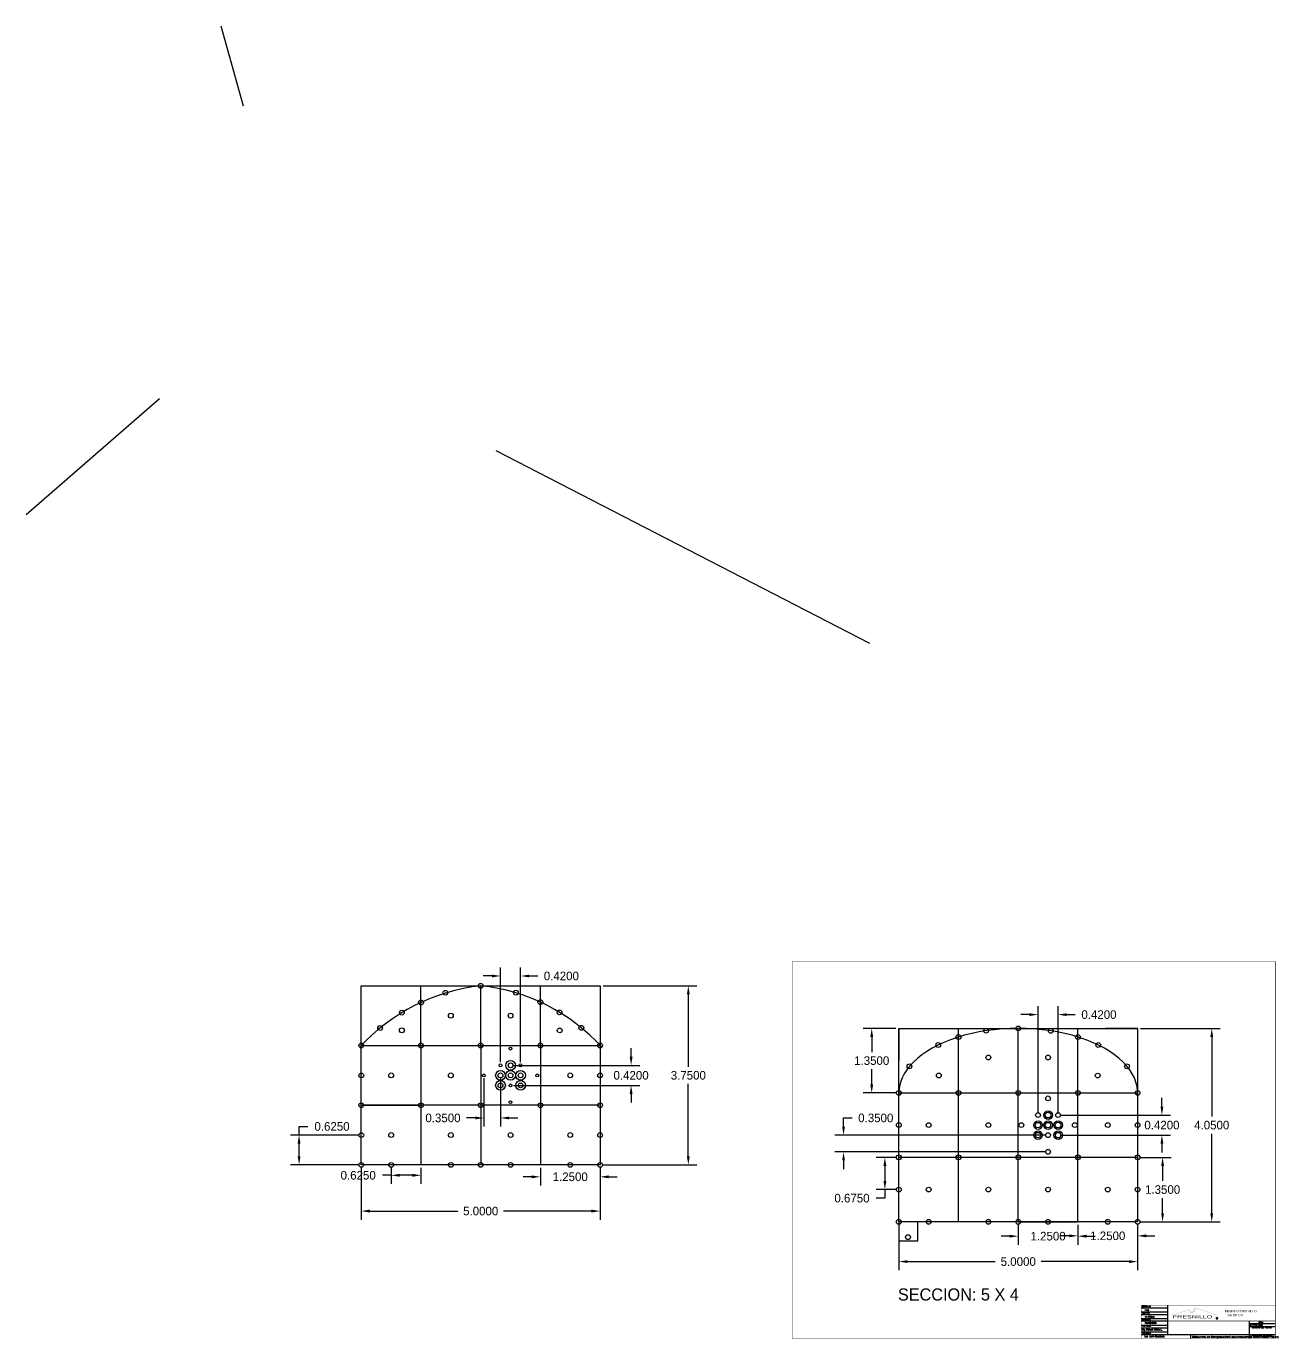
# Model space of a CAD drawing. Extents: x 3 to 13121, y 0 to 10397.
# Drawn here: x 10575.1 to 10601.35, y 10019.35 to 10046.84 of the extents above; entities that cross this region are included whole.
import ezdxf
from ezdxf.enums import TextEntityAlignment as Align

# ---------------------------------------------------------------- set-up
doc = ezdxf.new("R2010")
doc.units = 0
doc.header["$MEASUREMENT"] = 0
for name, color, linetype in [('Layer 1', 7, 'Continuous'), ('MARGEN', 7, 'Continuous'), ('MTEXT', 7, 'Continuous'), ('PE', 1, 'Continuous'), ('TXT_M', 7, 'Continuous')]:
    doc.layers.add(name, color=color, linetype=linetype)
doc.styles.add('CBF', font='')
doc.styles.add('ROMAND', font='romand', dxfattribs={"width": 0.7})
doc.styles.add('ROMANS', font='romans.shx', dxfattribs={"width": 1.65})
doc.styles.get('CBF').set_extended_font_data('Institucional')
doc.dimstyles.get("Standard").update_dxf_attribs({"dimtxt": 0.18, "dimasz": 0.18, "dimexe": 0.18, "dimexo": 0.0625, "dimgap": 0.09, "dimtad": 0, "dimtih": 1, "dimtoh": 1, "dimdec": 4, "dimzin": 0, "dimdsep": 46, "dimtxsty": 'Standard', "dimcen": 0.09, "dimaunit": 1, "dimadec": 3, "dimazin": 0, "dimtfac": 1, "dimtdec": 4, "dimtofl": 0, "dimtmove": 0, "dimatfit": 3, "dimfxl": 0, "dimtolj": 1, "dimtzin": 0, "dimarcsym": 0})

# ---------------------------------------------------------------- blocks, each defined once
blk = doc.blocks.new('*D6')
at = {"color": 0, "linetype": 'Continuous', "lineweight": -2}
for p, q in [((10585.87, 10022.933), (10585.87, 10022.565)), ((10587.12, 10022.933), (10587.12, 10022.565)), ((10585.69, 10022.745), (10585.51, 10022.745)), ((10587.3, 10022.745), (10587.48, 10022.745))]:
    blk.add_line(p, q, dxfattribs=at)
at = {"color": 0, "linetype": 'Continuous'}
for points in [[(10585.69, 10022.775), (10585.69, 10022.715), (10585.87, 10022.745)], [(10587.3, 10022.775), (10587.3, 10022.715), (10587.12, 10022.745)]]:
    blk.add_solid(points, dxfattribs=at)
at = {"color": 0, "linetype": 'Continuous', "insert": (10586.495, 10022.745), "char_height": 0.18, "attachment_point": 5}
blk.add_mtext('\\A1;1.2500', dxfattribs=at)
blk = doc.blocks.new('*D7')
at = {"color": 0, "linetype": 'Continuous', "lineweight": -2}
for p, q in [((10587.77, 10025.26), (10587.77, 10025.44)), ((10585.308, 10025.08), (10587.95, 10025.08)), ((10585.308, 10024.66), (10587.95, 10024.66)), ((10587.77, 10024.48), (10587.77, 10024.3))]:
    blk.add_line(p, q, dxfattribs=at)
at = {"color": 0, "linetype": 'Continuous'}
for points in [[(10587.74, 10025.26), (10587.8, 10025.26), (10587.77, 10025.08)], [(10587.74, 10024.48), (10587.8, 10024.48), (10587.77, 10024.66)]]:
    blk.add_solid(points, dxfattribs=at)
at = {"color": 0, "linetype": 'Continuous', "insert": (10587.77, 10024.87), "char_height": 0.18, "attachment_point": 5}
blk.add_mtext('\\A1;0.4200', dxfattribs=at)
blk = doc.blocks.new('*D8')
at = {"color": 0, "linetype": 'Continuous', "lineweight": -2}
for p, q in [((10584.685, 10024.808), (10584.685, 10023.798)), ((10585.035, 10024.808), (10585.035, 10023.798)), ((10584.505, 10023.978), (10584.325, 10023.978)), ((10585.215, 10023.978), (10585.395, 10023.978))]:
    blk.add_line(p, q, dxfattribs=at)
at = {"color": 0, "linetype": 'Continuous'}
for points in [[(10584.505, 10024.008), (10584.505, 10023.948), (10584.685, 10023.978)], [(10585.215, 10024.008), (10585.215, 10023.948), (10585.035, 10023.978)]]:
    blk.add_solid(points, dxfattribs=at)
at = {"color": 0, "linetype": 'Continuous', "insert": (10583.83, 10023.978), "char_height": 0.18, "attachment_point": 5}
blk.add_mtext('\\A1;0.3500', dxfattribs=at)
blk = doc.blocks.new('*D9')
at = {"color": 0, "linetype": 'Continuous', "lineweight": -2}
for p, q in [((10580.817, 10023.62), (10580.817, 10023.8)), ((10580.817, 10023.8), (10580.997, 10023.8)), ((10582.058, 10023.62), (10580.637, 10023.62)), ((10580.817, 10023.175), (10580.817, 10023.44)), ((10582.058, 10022.995), (10580.637, 10022.995))]:
    blk.add_line(p, q, dxfattribs=at)
at = {"color": 0, "linetype": 'Continuous'}
for points in [[(10580.787, 10023.44), (10580.847, 10023.44), (10580.817, 10023.62)], [(10580.787, 10023.175), (10580.847, 10023.175), (10580.817, 10022.995)]]:
    blk.add_solid(points, dxfattribs=at)
at = {"color": 0, "linetype": 'Continuous', "insert": (10581.507, 10023.8), "char_height": 0.18, "attachment_point": 5}
blk.add_mtext('\\A1;0.6250', dxfattribs=at)
blk = doc.blocks.new('*D10')
at = {"color": 0, "linetype": 'Continuous', "lineweight": -2}
for p, q in [((10582.745, 10022.933), (10582.745, 10022.597)), ((10583.37, 10022.933), (10583.37, 10022.597)), ((10582.745, 10022.777), (10582.565, 10022.777)), ((10583.19, 10022.777), (10582.925, 10022.777))]:
    blk.add_line(p, q, dxfattribs=at)
at = {"color": 0, "linetype": 'Continuous'}
for points in [[(10582.925, 10022.807), (10582.925, 10022.747), (10582.745, 10022.777)], [(10583.19, 10022.807), (10583.19, 10022.747), (10583.37, 10022.777)]]:
    blk.add_solid(points, dxfattribs=at)
at = {"color": 0, "linetype": 'Continuous', "insert": (10582.055, 10022.777), "char_height": 0.18, "attachment_point": 5}
blk.add_mtext('\\A1;0.6250', dxfattribs=at)
blk = doc.blocks.new('*D11')
at = {"color": 0, "linetype": 'Continuous', "lineweight": -2}
for p, q in [((10584.855, 10026.951), (10584.675, 10026.951)), ((10585.035, 10025.143), (10585.035, 10027.131)), ((10585.455, 10025.143), (10585.455, 10027.131)), ((10585.635, 10026.951), (10585.815, 10026.951))]:
    blk.add_line(p, q, dxfattribs=at)
at = {"color": 0, "linetype": 'Continuous'}
for points in [[(10584.855, 10026.981), (10584.855, 10026.921), (10585.035, 10026.951)], [(10585.635, 10026.981), (10585.635, 10026.921), (10585.455, 10026.951)]]:
    blk.add_solid(points, dxfattribs=at)
at = {"color": 0, "linetype": 'Continuous', "insert": (10586.31, 10026.951), "char_height": 0.18, "attachment_point": 5}
blk.add_mtext('\\A1;0.4200', dxfattribs=at)
blk = doc.blocks.new('*D12')
at = {"color": 0, "linetype": 'Continuous', "lineweight": -2}
for p, q in [((10587.183, 10026.745), (10589.148, 10026.745)), ((10588.968, 10026.565), (10588.968, 10025.05)), ((10588.968, 10023.175), (10588.968, 10024.69)), ((10587.183, 10022.995), (10589.148, 10022.995))]:
    blk.add_line(p, q, dxfattribs=at)
at = {"color": 0, "linetype": 'Continuous'}
for points in [[(10588.938, 10026.565), (10588.998, 10026.565), (10588.968, 10026.745)], [(10588.938, 10023.175), (10588.998, 10023.175), (10588.968, 10022.995)]]:
    blk.add_solid(points, dxfattribs=at)
at = {"color": 0, "linetype": 'Continuous', "insert": (10588.968, 10024.87), "char_height": 0.18, "attachment_point": 5}
blk.add_mtext('\\A1;3.7500', dxfattribs=at)
blk = doc.blocks.new('*D13')
at = {"color": 0, "linetype": 'Continuous', "lineweight": -2}
for p, q in [((10582.12, 10022.933), (10582.12, 10021.848)), ((10587.12, 10022.933), (10587.12, 10021.848)), ((10582.3, 10022.028), (10584.14, 10022.028)), ((10586.94, 10022.028), (10585.1, 10022.028))]:
    blk.add_line(p, q, dxfattribs=at)
at = {"color": 0, "linetype": 'Continuous'}
for points in [[(10582.3, 10022.058), (10582.3, 10021.998), (10582.12, 10022.028)], [(10586.94, 10022.058), (10586.94, 10021.998), (10587.12, 10022.028)]]:
    blk.add_solid(points, dxfattribs=at)
at = {"color": 0, "linetype": 'Continuous', "insert": (10584.62, 10022.028), "char_height": 0.18, "attachment_point": 5}
blk.add_mtext('\\A1;5.0000', dxfattribs=at)
blk = doc.blocks.new('*D14')
at = {"color": 0, "linetype": 'Continuous', "lineweight": -2}
for p, q in [((10598.439, 10025.853), (10600.109, 10025.853)), ((10599.929, 10025.673), (10599.929, 10024.008)), ((10599.929, 10021.983), (10599.929, 10023.648)), ((10598.439, 10021.803), (10600.109, 10021.803))]:
    blk.add_line(p, q, dxfattribs=at)
at = {"color": 0, "linetype": 'Continuous'}
for points in [[(10599.899, 10025.673), (10599.959, 10025.673), (10599.929, 10025.853)], [(10599.899, 10021.983), (10599.959, 10021.983), (10599.929, 10021.803)]]:
    blk.add_solid(points, dxfattribs=at)
at = {"color": 0, "linetype": 'Continuous', "insert": (10599.929, 10023.828), "char_height": 0.18, "attachment_point": 5}
blk.add_mtext('\\A1;4.0500', dxfattribs=at)
blk = doc.blocks.new('*D15')
at = {"color": 0, "linetype": 'Continuous', "lineweight": -2}
for p, q in [((10598.886, 10024.218), (10598.886, 10024.398)), ((10596.774, 10024.038), (10599.066, 10024.038)), ((10596.774, 10023.618), (10599.066, 10023.618)), ((10598.886, 10023.438), (10598.886, 10023.258))]:
    blk.add_line(p, q, dxfattribs=at)
at = {"color": 0, "linetype": 'Continuous'}
for points in [[(10598.856, 10024.218), (10598.916, 10024.218), (10598.886, 10024.038)], [(10598.856, 10023.438), (10598.916, 10023.438), (10598.886, 10023.618)]]:
    blk.add_solid(points, dxfattribs=at)
at = {"color": 0, "linetype": 'Continuous', "insert": (10598.886, 10023.828), "char_height": 0.18, "attachment_point": 5}
blk.add_mtext('\\A1;0.4200', dxfattribs=at)
blk = doc.blocks.new('*D16')
at = {"color": 0, "linetype": 'Continuous', "lineweight": -2}
for p, q in [((10597.127, 10021.741), (10597.127, 10021.329)), ((10598.377, 10021.741), (10598.377, 10021.329)), ((10596.947, 10021.509), (10596.767, 10021.509)), ((10598.557, 10021.509), (10598.737, 10021.509))]:
    blk.add_line(p, q, dxfattribs=at)
at = {"color": 0, "linetype": 'Continuous'}
for points in [[(10596.947, 10021.539), (10596.947, 10021.479), (10597.127, 10021.509)], [(10598.557, 10021.539), (10598.557, 10021.479), (10598.377, 10021.509)]]:
    blk.add_solid(points, dxfattribs=at)
at = {"color": 0, "linetype": 'Continuous', "insert": (10597.752, 10021.509), "char_height": 0.18, "attachment_point": 5}
blk.add_mtext('\\A1;1.2500', dxfattribs=at)
blk = doc.blocks.new('*D17')
at = {"color": 0, "linetype": 'Continuous', "lineweight": -2}
for p, q in [((10595.877, 10021.741), (10595.877, 10021.322)), ((10597.127, 10021.741), (10597.127, 10021.322)), ((10595.697, 10021.502), (10595.517, 10021.502)), ((10597.307, 10021.502), (10597.487, 10021.502))]:
    blk.add_line(p, q, dxfattribs=at)
at = {"color": 0, "linetype": 'Continuous'}
for points in [[(10595.697, 10021.532), (10595.697, 10021.472), (10595.877, 10021.502)], [(10597.307, 10021.532), (10597.307, 10021.472), (10597.127, 10021.502)]]:
    blk.add_solid(points, dxfattribs=at)
at = {"color": 0, "linetype": 'Continuous', "insert": (10596.502, 10021.502), "char_height": 0.18, "attachment_point": 5}
blk.add_mtext('\\A1;1.2500', dxfattribs=at)
blk = doc.blocks.new('*D18')
at = {"color": 0, "linetype": 'Continuous', "lineweight": -2}
for p, q in [((10593.314, 10023.153), (10592.905, 10023.153)), ((10593.085, 10022.973), (10593.085, 10022.658)), ((10593.314, 10022.478), (10592.905, 10022.478)), ((10593.085, 10022.298), (10592.905, 10022.298)), ((10593.085, 10022.478), (10593.085, 10022.298))]:
    blk.add_line(p, q, dxfattribs=at)
at = {"color": 0, "linetype": 'Continuous'}
for points in [[(10593.055, 10022.973), (10593.115, 10022.973), (10593.085, 10023.153)], [(10593.055, 10022.658), (10593.115, 10022.658), (10593.085, 10022.478)]]:
    blk.add_solid(points, dxfattribs=at)
at = {"color": 0, "linetype": 'Continuous', "insert": (10592.395, 10022.298), "char_height": 0.18, "attachment_point": 5}
blk.add_mtext('\\A1;0.6750', dxfattribs=at)
blk = doc.blocks.new('*D19')
at = {"color": 0, "linetype": 'Continuous', "lineweight": -2}
for p, q in [((10592.219, 10023.798), (10592.219, 10023.978)), ((10592.219, 10023.978), (10592.399, 10023.978)), ((10596.439, 10023.618), (10592.039, 10023.618)), ((10596.439, 10023.268), (10592.039, 10023.268)), ((10592.219, 10023.088), (10592.219, 10022.908))]:
    blk.add_line(p, q, dxfattribs=at)
at = {"color": 0, "linetype": 'Continuous'}
for points in [[(10592.189, 10023.798), (10592.249, 10023.798), (10592.219, 10023.618)], [(10592.189, 10023.088), (10592.249, 10023.088), (10592.219, 10023.268)]]:
    blk.add_solid(points, dxfattribs=at)
at = {"color": 0, "linetype": 'Continuous', "insert": (10592.894, 10023.978), "char_height": 0.18, "attachment_point": 5}
blk.add_mtext('\\A1;0.3500', dxfattribs=at)
blk = doc.blocks.new('*D20')
at = {"color": 0, "linetype": 'Continuous', "lineweight": -2}
for p, q in [((10598.439, 10023.153), (10599.08, 10023.153)), ((10598.9, 10022.973), (10598.9, 10022.658)), ((10598.9, 10021.983), (10598.9, 10022.298)), ((10598.439, 10021.803), (10599.08, 10021.803))]:
    blk.add_line(p, q, dxfattribs=at)
at = {"color": 0, "linetype": 'Continuous'}
for points in [[(10598.87, 10022.973), (10598.93, 10022.973), (10598.9, 10023.153)], [(10598.87, 10021.983), (10598.93, 10021.983), (10598.9, 10021.803)]]:
    blk.add_solid(points, dxfattribs=at)
at = {"color": 0, "linetype": 'Continuous', "insert": (10598.9, 10022.478), "char_height": 0.18, "attachment_point": 5}
blk.add_mtext('\\A1;1.3500', dxfattribs=at)
blk = doc.blocks.new('*D21')
at = {"color": 0, "linetype": 'Continuous', "lineweight": -2}
for p, q in [((10596.112, 10026.142), (10595.932, 10026.142)), ((10596.292, 10024.101), (10596.292, 10026.322)), ((10596.712, 10024.101), (10596.712, 10026.322)), ((10596.892, 10026.142), (10597.072, 10026.142))]:
    blk.add_line(p, q, dxfattribs=at)
at = {"color": 0, "linetype": 'Continuous'}
for points in [[(10596.112, 10026.172), (10596.112, 10026.112), (10596.292, 10026.142)], [(10596.892, 10026.172), (10596.892, 10026.112), (10596.712, 10026.142)]]:
    blk.add_solid(points, dxfattribs=at)
at = {"color": 0, "linetype": 'Continuous', "insert": (10597.567, 10026.142), "char_height": 0.18, "attachment_point": 5}
blk.add_mtext('\\A1;0.4200', dxfattribs=at)
blk = doc.blocks.new('*D22')
at = {"color": 0, "linetype": 'Continuous', "lineweight": -2}
for p, q in [((10593.314, 10025.853), (10592.629, 10025.853)), ((10592.809, 10025.673), (10592.809, 10025.358)), ((10592.809, 10024.683), (10592.809, 10024.998)), ((10593.314, 10024.503), (10592.629, 10024.503))]:
    blk.add_line(p, q, dxfattribs=at)
at = {"color": 0, "linetype": 'Continuous'}
for points in [[(10592.779, 10025.673), (10592.839, 10025.673), (10592.809, 10025.853)], [(10592.779, 10024.683), (10592.839, 10024.683), (10592.809, 10024.503)]]:
    blk.add_solid(points, dxfattribs=at)
at = {"color": 0, "linetype": 'Continuous', "insert": (10592.809, 10025.178), "char_height": 0.18, "attachment_point": 5}
blk.add_mtext('\\A1;1.3500', dxfattribs=at)
blk = doc.blocks.new('*D23')
at = {"color": 0, "linetype": 'Continuous', "lineweight": -2}
for p, q in [((10593.377, 10021.741), (10593.377, 10020.79)), ((10598.377, 10021.741), (10598.377, 10020.79)), ((10593.557, 10020.97), (10595.397, 10020.97)), ((10598.197, 10020.97), (10596.357, 10020.97))]:
    blk.add_line(p, q, dxfattribs=at)
at = {"color": 0, "linetype": 'Continuous'}
for points in [[(10593.557, 10021), (10593.557, 10020.94), (10593.377, 10020.97)], [(10598.197, 10021), (10598.197, 10020.94), (10598.377, 10020.97)]]:
    blk.add_solid(points, dxfattribs=at)
at = {"color": 0, "linetype": 'Continuous', "insert": (10595.877, 10020.97), "char_height": 0.18, "attachment_point": 5}
blk.add_mtext('\\A1;5.0000', dxfattribs=at)
blk = doc.blocks.new('mar1a')
at = {"layer": 'PE', "linetype": 'Continuous', "lineweight": 0}
h = blk.add_hatch(color=1, dxfattribs=at)
edge = h.paths.add_edge_path()
edge.add_spline(control_points=[(0.7947, 0.0605), (0.7947, 0.0605), (0.8305, 0.0744), (0.8305, 0.0744), (0.8305, 0.0744), (0.8312, 0.0747), (0.8317, 0.0745), (0.8319, 0.0736), (0.8319, 0.0736), (0.8324, 0.0724), (0.8329, 0.0713), (0.8334, 0.0701), (0.8334, 0.0701), (0.8347, 0.0677), (0.8372, 0.0686), (0.8385, 0.0716), (0.8385, 0.0716), (0.8388, 0.0722), (0.8394, 0.0725), (0.8401, 0.0725), (0.8401, 0.0725), (0.8393, 0.0726), (0.8389, 0.0732), (0.8396, 0.0744), (0.8396, 0.0744), (0.8412, 0.0761), (0.8404, 0.0779), (0.8413, 0.0797), (0.8413, 0.0797), (0.8413, 0.0797), (0.8413, 0.0797), (0.8413, 0.0797), (0.8413, 0.0797), (0.8414, 0.0801), (0.8418, 0.0803), (0.8422, 0.0801), (0.8422, 0.0801), (0.8422, 0.0801), (0.8865, 0.0606), (0.8865, 0.0606), (0.8865, 0.0606), (0.8869, 0.0604), (0.8871, 0.06), (0.8869, 0.0597), (0.8869, 0.0597), (0.8869, 0.0597), (0.8869, 0.0597), (0.8869, 0.0597), (0.8869, 0.0597), (0.8868, 0.0593), (0.8863, 0.0592), (0.886, 0.0593), (0.886, 0.0593), (0.886, 0.0593), (0.8426, 0.0784), (0.8426, 0.0784), (0.8426, 0.0784), (0.8426, 0.0784), (0.8424, 0.0785), (0.8424, 0.0785), (0.8424, 0.0785), (0.842, 0.0768), (0.8435, 0.0754), (0.8423, 0.0735), (0.8423, 0.0735), (0.842, 0.0729), (0.8411, 0.0725), (0.8403, 0.0725), (0.8403, 0.0725), (0.8414, 0.0723), (0.8424, 0.0714), (0.8418, 0.0701), (0.8418, 0.0701), (0.8392, 0.0643), (0.8332, 0.0637), (0.832, 0.0686), (0.832, 0.0686), (0.8316, 0.0699), (0.831, 0.0715), (0.8305, 0.0729), (0.8305, 0.0729), (0.8305, 0.0729), (0.7953, 0.0592), (0.7953, 0.0592), (0.7953, 0.0592), (0.7949, 0.0591), (0.7945, 0.0592), (0.7943, 0.0596), (0.7943, 0.0596), (0.7943, 0.0596), (0.7943, 0.0596), (0.7943, 0.0596), (0.7943, 0.0596), (0.7942, 0.06), (0.7944, 0.0604), (0.7947, 0.0605)], knot_values=[0, 0, 0, 0, 0.041667, 0.041667, 0.041667, 0.041667, 0.083333, 0.083333, 0.083333, 0.083333, 0.125, 0.125, 0.125, 0.125, 0.166667, 0.166667, 0.166667, 0.166667, 0.208333, 0.208333, 0.208333, 0.208333, 0.25, 0.25, 0.25, 0.25, 0.291667, 0.291667, 0.291667, 0.291667, 0.333333, 0.333333, 0.333333, 0.333333, 0.375, 0.375, 0.375, 0.375, 0.416667, 0.416667, 0.416667, 0.416667, 0.458333, 0.458333, 0.458333, 0.458333, 0.5, 0.5, 0.5, 0.5, 0.541667, 0.541667, 0.541667, 0.541667, 0.583333, 0.583333, 0.583333, 0.583333, 0.625, 0.625, 0.625, 0.625, 0.666667, 0.666667, 0.666667, 0.666667, 0.708333, 0.708333, 0.708333, 0.708333, 0.75, 0.75, 0.75, 0.75, 0.791667, 0.791667, 0.791667, 0.791667, 0.833333, 0.833333, 0.833333, 0.833333, 0.875, 0.875, 0.875, 0.875, 0.916667, 0.916667, 0.916667, 0.916667, 0.958333, 0.958333, 0.958333, 0.958333, 1, 1, 1, 1], degree=3, periodic=0)
at = {"layer": 'Layer 1'}
for points, knots in [([(0.8852, 0.0542), (0.8862, 0.0542), (0.887, 0.0534), (0.887, 0.0524), (0.887, 0.0524), (0.887, 0.0514), (0.8862, 0.0506), (0.8852, 0.0506), (0.8852, 0.0506), (0.8842, 0.0506), (0.8834, 0.0514), (0.8834, 0.0524), (0.8834, 0.0524), (0.8834, 0.0534), (0.8842, 0.0542), (0.8852, 0.0542)], [0, 0, 0, 0, 0.25, 0.25, 0.25, 0.25, 0.5, 0.5, 0.5, 0.5, 0.75, 0.75, 0.75, 0.75, 1, 1, 1, 1]), ([(0.8852, 0.0539), (0.886, 0.0539), (0.8867, 0.0532), (0.8867, 0.0524), (0.8867, 0.0524), (0.8867, 0.0516), (0.886, 0.0509), (0.8852, 0.0509), (0.8852, 0.0509), (0.8844, 0.0509), (0.8837, 0.0516), (0.8837, 0.0524), (0.8837, 0.0524), (0.8837, 0.0532), (0.8844, 0.0539), (0.8852, 0.0539)], [0, 0, 0, 0, 0.25, 0.25, 0.25, 0.25, 0.5, 0.5, 0.5, 0.5, 0.75, 0.75, 0.75, 0.75, 1, 1, 1, 1]), ([(0.8857, 0.0524), (0.8858, 0.0524), (0.8859, 0.0525), (0.886, 0.0525), (0.886, 0.0525), (0.8861, 0.0526), (0.8861, 0.0528), (0.8861, 0.0529), (0.8861, 0.0529), (0.8861, 0.053), (0.8861, 0.0531), (0.886, 0.0532), (0.886, 0.0532), (0.886, 0.0533), (0.8859, 0.0534), (0.8858, 0.0534), (0.8858, 0.0534), (0.8857, 0.0534), (0.8856, 0.0534), (0.8854, 0.0534), (0.8854, 0.0534), (0.8854, 0.0534), (0.8845, 0.0534), (0.8845, 0.0534), (0.8845, 0.0534), (0.8845, 0.0534), (0.8845, 0.0514), (0.8845, 0.0514), (0.8845, 0.0514), (0.8845, 0.0514), (0.8848, 0.0514), (0.8848, 0.0514), (0.8848, 0.0514), (0.8848, 0.0514), (0.8848, 0.0523), (0.8848, 0.0523), (0.8848, 0.0523), (0.8848, 0.0523), (0.8854, 0.0523), (0.8854, 0.0523), (0.8854, 0.0523), (0.8854, 0.0523), (0.8859, 0.0514), (0.8859, 0.0514), (0.8859, 0.0514), (0.8859, 0.0514), (0.8863, 0.0514), (0.8863, 0.0514), (0.8863, 0.0514), (0.8863, 0.0514), (0.8857, 0.0524), (0.8857, 0.0524)], [0, 0, 0, 0, 0.076923, 0.076923, 0.076923, 0.076923, 0.153846, 0.153846, 0.153846, 0.153846, 0.230769, 0.230769, 0.230769, 0.230769, 0.307692, 0.307692, 0.307692, 0.307692, 0.384615, 0.384615, 0.384615, 0.384615, 0.461538, 0.461538, 0.461538, 0.461538, 0.538462, 0.538462, 0.538462, 0.538462, 0.615385, 0.615385, 0.615385, 0.615385, 0.692308, 0.692308, 0.692308, 0.692308, 0.769231, 0.769231, 0.769231, 0.769231, 0.846154, 0.846154, 0.846154, 0.846154, 0.923077, 0.923077, 0.923077, 0.923077, 1, 1, 1, 1]), ([(0.8848, 0.0526), (0.8848, 0.0526), (0.8853, 0.0526), (0.8853, 0.0526), (0.8853, 0.0526), (0.8855, 0.0526), (0.8856, 0.0526), (0.8856, 0.0526), (0.8856, 0.0526), (0.8857, 0.0526), (0.8858, 0.0527), (0.8858, 0.0527), (0.8858, 0.0527), (0.8858, 0.0528), (0.8858, 0.0528), (0.8858, 0.0529), (0.8858, 0.0529), (0.8858, 0.053), (0.8858, 0.0531), (0.8857, 0.0531), (0.8857, 0.0531), (0.8857, 0.0532), (0.8856, 0.0532), (0.8854, 0.0532), (0.8854, 0.0532), (0.8854, 0.0532), (0.8848, 0.0532), (0.8848, 0.0532), (0.8848, 0.0532), (0.8848, 0.0532), (0.8848, 0.0526), (0.8848, 0.0526)], [0, 0, 0, 0, 0.125, 0.125, 0.125, 0.125, 0.25, 0.25, 0.25, 0.25, 0.375, 0.375, 0.375, 0.375, 0.5, 0.5, 0.5, 0.5, 0.625, 0.625, 0.625, 0.625, 0.75, 0.75, 0.75, 0.75, 0.875, 0.875, 0.875, 0.875, 1, 1, 1, 1])]:
    blk.add_open_spline(points, degree=3, knots=knots, dxfattribs=at)
at = {"layer": 'MARGEN', "const_width": 0.001}
blk.add_lwpolyline([(0.0493, 0.9722), (1, 0.9722), (1, 0), (0.0493, 0)], close=True, dxfattribs=at)
at = {"layer": 'MARGEN'}
for points in [[(0.7362, 0.0789), (0.7877, 0.0789)], [(0.7362, 0.0685), (0.7877, 0.0685)], [(0.7362, 0.0615), (0.7877, 0.0615)], [(0.7362, 0.0518), (0.7877, 0.0518)], [(0.7362, 0.0452), (0.7877, 0.0452)], [(0.7362, 0.0348), (0.7877, 0.0348)], [(0.7362, 0.0278), (0.7877, 0.0278)], [(0.9485, 0.0389), (0.9994, 0.0389)], [(0.9485, 0.031), (0.9994, 0.031)], [(0.7362, 0.0174), (0.7877, 0.0174)], [(0.7362, 0.0104), (0.9485, 0.0104)], [(0.9485, 0.0104), (0.9994, 0.0104)]]:
    blk.add_lwpolyline(points, dxfattribs=at)
at = {"layer": 'TXT_M'}
for points, const_width in [([(1, 0.0859), (0.7362, 0.0859), (0.7362, 0)], 0.0005), ([(1, 0.0452), (0.7877, 0.0452)], 0.001)]:
    blk.add_lwpolyline(points, dxfattribs=dict(at, const_width=const_width))
for points in [[(0.7877, 0.0859), (0.7877, 0.0104)], [(0.9485, 0.0452), (0.9485, 0)], [(0.8333, 0.0104), (0.8333, 0)]]:
    blk.add_lwpolyline(points, dxfattribs=at)
at = {"layer": 'MARGEN', "style": 'ROMAND', "width": 0.7, "flags": 4}
for tag, height, p in [('TITULO', 0.0065, (0.8674, 0.0328)), ('TITULO', 0.0065, (0.8674, 0.0239)), ('TITULO', 0.0065, (0.8674, 0.015)), ('NUMERO', 0.0112, (0.9743, 0.0127)), ('CAJON', 0.00446, (0.9752, 0.0016))]:
    blk.add_attdef(tag, text='', height=height, dxfattribs=at).set_placement(p, align=Align.CENTER)
at = {"layer": 'MTEXT', "style": 'ROMAND', "width": 0.7, "flags": 4}
for tag, p, height in [('ESCALA', (0.7428, 0.0712), 0.004), ('DISENO', (0.7434, 0.0381), 0.004), ('FECHA', (0.9504, 0.0331), 0.0035), ('REVISO', (0.7375, 0.021), 0.004), ('ARCHIVO', (0.8369, 0.0022), 0.004)]:
    blk.add_attdef(tag, p, '', height=height, dxfattribs=at)
at = {"layer": 'MTEXT', "style": 'ROMAND', "width": 0.7}
for tag, p in [('COTAS', (0.7436, 0.0544)), ('NOMBRE', (0.7431, 0.0033))]:
    blk.add_attdef(tag, p, '', height=0.004, dxfattribs=at)
at = {"layer": 'TXT_M'}
for s, height, style, width, p in [('ESCALA:', 0.0028, 'ROMANS', 1.2, (0.7377, 0.0814)), ('COTAS:', 0.0028, 'ROMANS', 1.2, (0.7384, 0.0642)), ('FRESNILLO ', 0.00805, 'CBF', 1.305595, (0.7982, 0.0518)), ('DISENO:', 0.0028, 'ROMANS', 1.2, (0.7377, 0.0474)), ('REVISO:', 0.0028, 'ROMANS', 1.2, (0.7379, 0.0312)), ('DIBUJO:', 0.0028, 'ROMANS', 1.2, (0.7381, 0.0129))]:
    blk.add_text(s, height=height, dxfattribs=dict(at, style=style, width=width)).set_placement(p)
for s, height, style, width, p in [('NUMERO DE PLANO:', 0.0025, 'ROMANS', 1.2, (0.9738, 0.0268)), ('FECHA:', 0.0028, 'ROMAND', 0.7, (0.9718, 0.0403)), ('GUARDARSE EN CAJON:', 0.002125, 'ROMANS', 1.2, (0.9739, 0.0071))]:
    blk.add_text(s, height=height, dxfattribs=dict(at, style=style, width=width)).set_placement(p, align=Align.CENTER)
at = {"layer": 'TXT_M', "insert": (0.9006, 0.0733), "char_height": 0.00615, "width": 0.121713, "attachment_point": 1, "style": 'CBF'}
blk.add_mtext('MINERA FRESNILLO\\P   SA DE CV', dxfattribs=at)

msp = doc.modelspace()

# ---------------------------------------------------------------- linework, layer by layer
at = {"color": 2, "linetype": 'Continuous'}
for points in [[(10579.65325, 10045.16618), (10579.18494, 10046.83985)], [(10577.89498, 10039.03539), (10575.10385, 10036.60652)], [(10592.77105, 10033.91627), (10584.94563, 10037.95154)]]:
    msp.add_lwpolyline(points, dxfattribs=at)
at = {"color": 5, "linetype": 'Continuous'}
for points in [[(10582.12019, 10025.49514), (10582.12019, 10026.74514), (10583.37019, 10026.74514), (10584.62019, 10026.74514), (10585.87019, 10026.74514), (10587.12019, 10026.74514), (10587.12019, 10025.49514)], [(10583.37019, 10025.49514), (10583.37019, 10026.74514)], [(10584.62019, 10025.49514), (10584.62019, 10026.74514)], [(10585.87019, 10025.49514), (10585.87019, 10026.74514)], [(10593.37662, 10021.80345), (10593.37662, 10023.15345), (10593.37662, 10024.50345), (10593.37662, 10025.85345)], [(10593.37662, 10025.85345), (10598.37662, 10025.85345)], [(10598.37662, 10025.85345), (10598.37662, 10024.50345), (10598.37662, 10023.15345), (10598.37662, 10021.80345), (10597.12662, 10021.80345), (10595.87662, 10021.80345), (10597.12662, 10021.80345), (10595.87662, 10021.80345), (10594.62662, 10021.80345), (10593.37662, 10021.80345)], [(10593.37662, 10025.85345), (10593.37662, 10025.17845)], [(10594.62662, 10021.80345), (10594.62662, 10025.85345)], [(10595.87662, 10021.80345), (10595.87662, 10025.85345)], [(10597.12662, 10021.80345), (10597.12662, 10025.85345)], [(10598.37662, 10025.85345), (10597.70162, 10025.85345)], [(10598.37662, 10025.85345), (10598.37662, 10025.17845)], [(10582.12019, 10025.49514), (10583.37019, 10025.49514), (10583.37019, 10024.24514)], [(10587.12019, 10024.24514), (10585.87019, 10024.24514), (10584.62019, 10024.24514), (10583.37019, 10024.24514), (10582.12019, 10024.24514), (10582.12019, 10025.49514)], [(10583.37019, 10025.49514), (10584.62019, 10025.49514), (10585.87019, 10025.49514), (10587.12019, 10025.49514)], [(10584.62019, 10025.49514), (10584.62019, 10024.24514)], [(10585.87019, 10025.49514), (10585.87019, 10024.24514)], [(10587.12019, 10025.49514), (10587.12019, 10024.24514)], [(10593.37662, 10024.50345), (10598.37662, 10024.50345)], [(10587.12019, 10022.99514), (10585.87019, 10022.99514), (10584.62019, 10022.99514), (10583.37019, 10022.99514), (10582.12019, 10022.99514), (10582.12019, 10024.24514)], [(10582.12019, 10024.24514), (10583.37019, 10024.24514), (10583.37019, 10022.99514)], [(10584.62019, 10024.24514), (10584.62019, 10022.99514)], [(10585.87019, 10024.24514), (10585.87019, 10022.99514)], [(10587.12019, 10024.24514), (10587.12019, 10022.99514)], [(10598.37662, 10023.15345), (10593.37662, 10023.15345)], [(10593.37662, 10021.80345), (10593.37662, 10021.40345), (10593.77662, 10021.40345), (10593.77662, 10021.80345)]]:
    msp.add_lwpolyline(points, dxfattribs=at)
for centre, radius in [((10584.62019, 10026.74514), 0.05), ((10583.37068, 10026.39654), 0.05), ((10583.88139, 10026.60069), 0.05), ((10585.35709, 10026.60146), 0.05), ((10585.87019, 10026.40258), 0.05), ((10582.97052, 10026.18416), 0.05), ((10583.99519, 10026.12014), 0.05), ((10585.24519, 10026.12014), 0.05), ((10586.27257, 10026.18831), 0.05), ((10582.51391, 10025.86207), 0.05), ((10582.96861, 10025.81268), 0.05), ((10586.2746, 10025.81079), 0.05), ((10586.72781, 10025.8651), 0.05), ((10595.20277, 10025.80348), 0.05), ((10595.87662, 10025.85345), 0.05), ((10596.55745, 10025.80242), 0.05), ((10594.62662, 10025.67258), 0.05), ((10597.12662, 10025.67258), 0.05), ((10582.12019, 10025.49514), 0.05), ((10583.37019, 10025.49514), 0.05), ((10584.62019, 10025.49514), 0.05), ((10585.24519, 10025.43014), 0.03), ((10585.87019, 10025.49514), 0.05), ((10587.12019, 10025.49514), 0.05), ((10594.20141, 10025.50553), 0.05), ((10595.25162, 10025.24479), 0.05), ((10596.50162, 10025.24479), 0.05), ((10597.55316, 10025.50489), 0.05), ((10585.03519, 10025.08014), 0.03), ((10585.24519, 10025.08014), 0.1016), ((10585.24519, 10025.08014), 0.05), ((10585.45519, 10025.08014), 0.03), ((10593.59803, 10025.05889), 0.05), ((10598.15521, 10025.05889), 0.05), ((10582.12019, 10024.87014), 0.05), ((10582.74519, 10024.87014), 0.05), ((10583.99519, 10024.87014), 0.05), ((10584.68519, 10024.87014), 0.03), ((10585.03519, 10024.87014), 0.1016), ((10585.03519, 10024.66014), 0.1016), ((10585.03519, 10024.87014), 0.05), ((10585.24519, 10024.87014), 0.1016), ((10585.24519, 10024.87014), 0.05), ((10585.45519, 10024.87014), 0.1016), ((10585.45519, 10024.66014), 0.1016), ((10585.45519, 10024.87014), 0.05), ((10585.80519, 10024.87014), 0.03), ((10586.49519, 10024.87014), 0.05), ((10587.12019, 10024.87014), 0.05), ((10594.21473, 10024.86754), 0.05), ((10597.54082, 10024.86568), 0.05), ((10585.03519, 10024.66014), 0.05), ((10585.24519, 10024.66014), 0.03), ((10585.45519, 10024.66014), 0.05), ((10593.37662, 10024.50345), 0.05), ((10594.62662, 10024.50345), 0.05), ((10595.87662, 10024.50345), 0.05), ((10597.12662, 10024.50345), 0.05), ((10598.37662, 10024.50345), 0.05), ((10582.12019, 10024.24514), 0.05), ((10583.37019, 10024.24514), 0.05), ((10584.62019, 10024.24514), 0.05), ((10585.24519, 10024.31014), 0.03), ((10585.87019, 10024.24514), 0.05), ((10587.12019, 10024.24514), 0.05), ((10596.50162, 10024.38845), 0.05), ((10596.29162, 10023.82845), 0.09), ((10596.29162, 10024.03845), 0.05), ((10596.50162, 10024.03845), 0.09), ((10596.50162, 10023.82845), 0.09), ((10596.50162, 10024.03845), 0.0594), ((10596.71162, 10023.82845), 0.09), ((10596.71162, 10024.03845), 0.05), ((10582.12019, 10023.62014), 0.05), ((10582.74519, 10023.62014), 0.05), ((10583.99519, 10023.62014), 0.05), ((10585.24519, 10023.62014), 0.05), ((10586.49519, 10023.62014), 0.05), ((10587.12019, 10023.62014), 0.05), ((10593.37662, 10023.82845), 0.05), ((10594.00162, 10023.82845), 0.05), ((10595.25162, 10023.82845), 0.05), ((10595.94162, 10023.82845), 0.05), ((10596.29162, 10023.61845), 0.09), ((10596.29162, 10023.82845), 0.05774), ((10596.29162, 10023.61845), 0.05742), ((10596.50162, 10023.82845), 0.05803), ((10596.50162, 10023.61845), 0.05), ((10596.71162, 10023.61845), 0.09), ((10596.71162, 10023.82845), 0.05955), ((10596.71162, 10023.61845), 0.05779), ((10597.06162, 10023.82845), 0.05), ((10597.75162, 10023.82845), 0.05), ((10598.37662, 10023.82845), 0.05), ((10593.37662, 10023.15345), 0.05), ((10594.62662, 10023.15345), 0.05), ((10595.87662, 10023.15345), 0.05), ((10596.50162, 10023.26845), 0.05), ((10597.12662, 10023.15345), 0.05), ((10598.37662, 10023.15345), 0.05), ((10582.12019, 10022.99514), 0.05), ((10582.74519, 10022.99514), 0.05), ((10583.99519, 10022.99514), 0.05), ((10584.62019, 10022.99514), 0.05), ((10585.24519, 10022.99514), 0.05), ((10586.49519, 10022.99514), 0.05), ((10587.12019, 10022.99514), 0.05), ((10593.37662, 10022.47845), 0.05), ((10594.00162, 10022.47845), 0.05), ((10595.25162, 10022.47845), 0.05), ((10596.50162, 10022.47845), 0.05), ((10597.75162, 10022.47845), 0.05), ((10598.37662, 10022.47845), 0.05), ((10593.37662, 10021.80345), 0.05), ((10594.00162, 10021.80345), 0.05), ((10595.25162, 10021.80345), 0.05), ((10595.87662, 10021.80345), 0.05), ((10596.50162, 10021.80345), 0.05), ((10597.75162, 10021.80345), 0.05), ((10598.37662, 10021.80345), 0.05), ((10593.5682, 10021.48178), 0.05)]:
    msp.add_circle(centre, radius, dxfattribs=at)
for centre, radius, start, end in [((10585.06555, 10022.72943), 4.04033, 96.328439, 137.510715), ((10584.21203, 10022.80382), 3.9624, 42.059344, 84.087556)]:
    msp.add_arc(centre, radius, start, end, dxfattribs=at)
msp.add_ellipse((10595.87662, 10024.50345), major_axis=(-2.5, 0), ratio=0.54, start_param=3.10456891, end_param=6.32020905, dxfattribs=at)

# ---------------------------------------------------------------- block references
at = {"color": 5, "linetype": 'Continuous', "xscale": 10.64, "yscale": 8.12, "zscale": 10.64}
msp.add_blockref('mar1a', (10590.61945, 10019.35979), dxfattribs=at).add_auto_attribs({'ARCHIVO': 'C:\\Documents and Settings\\Usuario\\Mis documentos\\JUAN DE DIOS\\PLANOS\\SN-485.dwg', 'ESCALA': '1:40', 'NOMBRE': 'Lsc. Lenin Escobedo', 'DISENO': 'PLANEACION', 'COTAS': 'en Metros', 'REVISO': 'Ing. Manuel Molina L.', 'FECHA': '8-MAYO-2008'})

# ---------------------------------------------------------------- texts
at = {"color": 5, "linetype": 'Continuous', "insert": (10593.35689, 10020.40897), "char_height": 0.2543988, "width": 7.5052507, "attachment_point": 1}
msp.add_mtext('SECCION: 5 X 4', dxfattribs=at)

# ---------------------------------------------------------------- dimensions: what is measured, and where the dimension line sits
at = {"color": 3, "linetype": 'Continuous'}
for base, p1, p2, picture, middle in [((10585.45519, 10026.95093), (10585.03519, 10025.08014), (10585.45519, 10025.08014), '*D11', (10586.31019, 10026.95093)), ((10596.71162, 10026.14191), (10596.29162, 10024.03845), (10596.71162, 10024.03845), '*D21', (10597.56662, 10026.14191)), ((10584.68519, 10023.97825), (10585.03519, 10024.87014), (10584.68519, 10024.87014), '*D8', (10583.83019, 10023.97825)), ((10582.74519, 10022.77688), (10583.37019, 10022.99514), (10582.74519, 10022.99514), '*D10', (10582.05519, 10022.77688)), ((10587.12019, 10022.02832), (10582.12019, 10022.99514), (10587.12019, 10022.99514), '*D13', (10584.62019, 10022.02832)), ((10585.87019, 10022.74455), (10587.12019, 10022.99514), (10585.87019, 10022.99514), '*D6', (10586.49519, 10022.74455)), ((10593.37662, 10020.97045), (10598.37662, 10021.80345), (10593.37662, 10021.80345), '*D23', (10595.87662, 10020.97045)), ((10595.87662, 10021.50169), (10597.12662, 10021.80345), (10595.87662, 10021.80345), '*D17', (10596.50162, 10021.50169)), ((10597.12662, 10021.50851), (10598.37662, 10021.80345), (10597.12662, 10021.80345), '*D16', (10597.75162, 10021.50851))]:
    dim = msp.add_linear_dim(base=base, p1=p1, p2=p2, dimstyle='Standard', dxfattribs=at)
    dim.commit()
    dim.dimension.update_dxf_attribs({"geometry": picture, "text_midpoint": middle})
for base, p1, p2, picture, middle in [((10588.96797, 10026.74514), (10587.12019, 10022.99514), (10587.12019, 10026.74514), '*D12', (10588.96797, 10024.87014)), ((10592.80899, 10025.85345), (10593.37662, 10024.50345), (10593.37662, 10025.85345), '*D22', (10592.80899, 10025.17845)), ((10587.77011, 10024.66014), (10585.24519, 10025.08014), (10585.24519, 10024.66014), '*D7', (10587.77011, 10024.87014)), ((10598.88641, 10023.61845), (10596.71162, 10024.03845), (10596.71162, 10023.61845), '*D15', (10598.88641, 10023.82845)), ((10580.81661, 10023.62014), (10582.12019, 10022.99514), (10582.12019, 10023.62014), '*D9', (10581.50661, 10023.80014)), ((10592.21867, 10023.61845), (10596.50162, 10023.26845), (10596.50162, 10023.61845), '*D19', (10592.89367, 10023.97845)), ((10593.08458, 10022.47845), (10593.37662, 10023.15345), (10593.37662, 10022.47845), '*D18', (10592.39458, 10022.29845)), ((10598.90002, 10021.80345), (10598.37662, 10023.15345), (10598.37662, 10021.80345), '*D20', (10598.90002, 10022.47845))]:
    dim = msp.add_linear_dim(base=base, p1=p1, p2=p2, angle=90, dimstyle='Standard', dxfattribs=at)
    dim.commit()
    dim.dimension.update_dxf_attribs({"geometry": picture, "text_midpoint": middle})
dim = msp.add_linear_dim(base=(10599.92947, 10021.80345), p1=(10598.37662, 10025.85345), p2=(10598.37662, 10021.80345), angle=90, dimstyle='Standard', dxfattribs=at)
dim.commit()
dim.dimension.update_dxf_attribs({"geometry": '*D14', "text_midpoint": (10599.92947, 10023.82845), "dimtype": 160})

doc.saveas('drawing.dxf')
